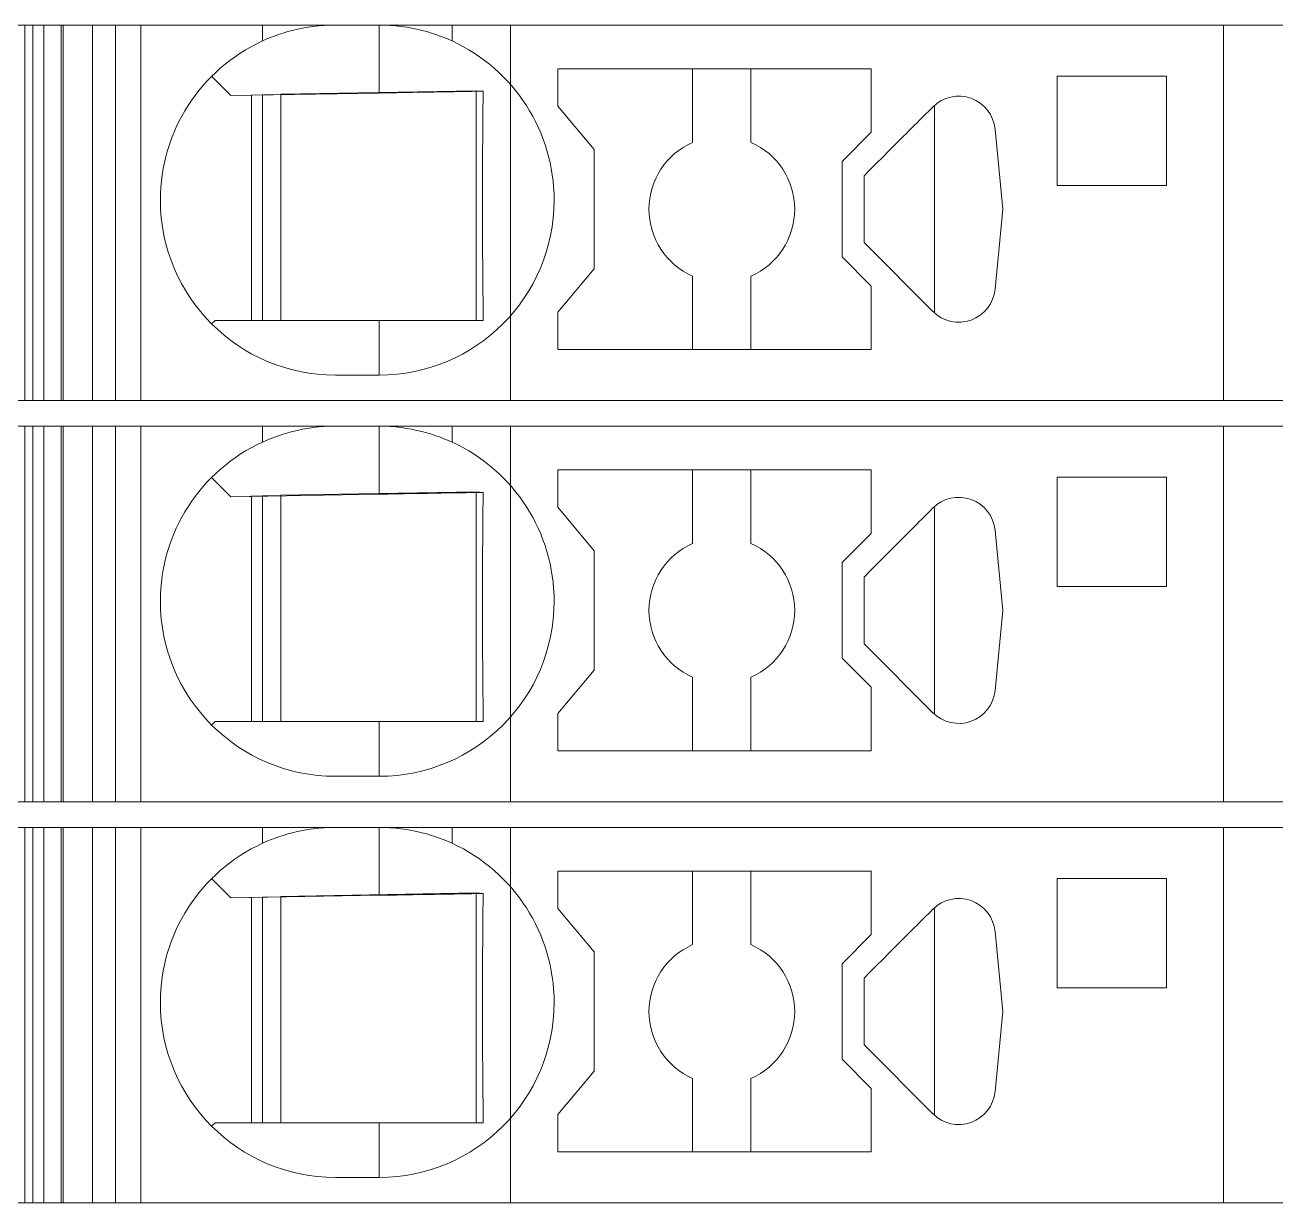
# Model space of a CAD drawing. Header units: millimetres. Extents: x 0 to 1680, y 0 to 1188.
# Drawn here: x 919.89 to 937.05, y 485.35 to 501.5 of the extents above; entities that cross this region are included whole.
import ezdxf
from ezdxf.enums import TextEntityAlignment as Align

# ---------------------------------------------------------------- set-up
doc = ezdxf.new("R2010")
doc.units = ezdxf.units.MM
for name, color, linetype, lineweight in [('EPLAN309', 5, 'Continuous', 5), ('EPLAN493', 5, 'Continuous', 5), ('MAIN-1', 7, 'Continuous', 5), ('MAIN-2', 7, 'Continuous', 5)]:
    doc.layers.add(name, color=color, linetype=linetype, lineweight=lineweight)
doc.styles.add('Tahoma', font='')
doc.styles.get('Tahoma').set_extended_font_data('Tahoma')

# ---------------------------------------------------------------- blocks, each defined once
blk = doc.blocks.new('EPLSYM_LibrarySPECIAL_Symbol12_Variant0_Placement8_22')
at = {"layer": 'EPLAN309', "lineweight": 13, "ltscale": 16}
blk.add_lwpolyline([(0, -5.15), (68.15, -5.15), (68.15, 0), (0, 0)], close=True, dxfattribs=at)
at = {"layer": 'EPLAN493', "color": 5, "style": 'Tahoma'}
blk.add_attdef('17_20450', text='', height=2.3478, dxfattribs=at).set_placement((0, -21.83478), align=Align.MIDDLE_RIGHT)
blk = doc.blocks.new('EPLSYM_LibrarySPECIAL_Symbol12_Variant0_Placement8_23')
at = {"layer": 'EPLAN309', "lineweight": 13, "ltscale": 16}
blk.add_lwpolyline([(0, -5.15), (68.15, -5.15), (68.15, 0), (0, 0)], close=True, dxfattribs=at)
at = {"layer": 'EPLAN493', "color": 5, "style": 'Tahoma'}
blk.add_attdef('17_20450', text='', height=2.3478, dxfattribs=at).set_placement((0, -21.83478), align=Align.MIDDLE_RIGHT)
blk = doc.blocks.new('EPLSYM_LibrarySPECIAL_Symbol12_Variant0_Placement8_24')
at = {"layer": 'EPLAN309', "lineweight": 13, "ltscale": 16}
blk.add_lwpolyline([(0, -5.15), (68.15, -5.15), (68.15, 0), (0, 0)], close=True, dxfattribs=at)
at = {"layer": 'EPLAN493', "color": 5, "style": 'Tahoma'}
blk.add_attdef('17_20450', text='', height=2.3478, dxfattribs=at).set_placement((0, -21.83478), align=Align.MIDDLE_RIGHT)

msp = doc.modelspace()

# ---------------------------------------------------------------- linework, layer by layer
at = {"layer": 'MAIN-1'}
for p, q in [((920.001, 501.5), (919.893, 501.5)), ((919.893, 496.35), (919.893, 501.5)), ((920.001, 501.5), (923.15, 501.5)), ((920.001, 496.35), (920.001, 501.5)), ((923.15, 501.5), (924.15, 501.5)), ((923.15, 501.5), (923.15, 501.282)), ((923.846, 501.481), (923.921, 501.489)), ((923.921, 501.489), (923.997, 501.495)), ((923.997, 501.495), (924.073, 501.499)), ((924.073, 501.499), (924.15, 501.5)), ((924.75, 501.5), (924.15, 501.5)), ((924.827, 501.499), (924.75, 501.5)), ((925.75, 501.5), (924.75, 501.5)), ((924.75, 500.568), (924.75, 501.5)), ((924.903, 501.495), (924.827, 501.499)), ((924.979, 501.489), (924.903, 501.495)), ((925.054, 501.481), (924.979, 501.489)), ((925.75, 501.5), (936.332, 501.5)), ((925.75, 501.5), (925.75, 501.282)), ((937.05, 501.5), (936.332, 501.5)), ((936.332, 496.35), (936.332, 501.5)), ((923.202, 501.305), (923.256, 501.327)), ((923.256, 501.327), (923.313, 501.349)), ((923.313, 501.349), (923.372, 501.37)), ((923.372, 501.37), (923.433, 501.39)), ((923.433, 501.39), (923.497, 501.409)), ((923.497, 501.409), (923.563, 501.427)), ((923.563, 501.427), (923.631, 501.443)), ((923.631, 501.443), (923.701, 501.458)), ((923.701, 501.458), (923.772, 501.47)), ((923.772, 501.47), (923.846, 501.481)), ((925.128, 501.47), (925.054, 501.481)), ((925.199, 501.458), (925.128, 501.47)), ((925.269, 501.443), (925.199, 501.458)), ((925.337, 501.427), (925.269, 501.443)), ((925.403, 501.409), (925.337, 501.427)), ((925.467, 501.39), (925.403, 501.409)), ((925.528, 501.37), (925.467, 501.39)), ((925.587, 501.349), (925.528, 501.37)), ((925.644, 501.327), (925.587, 501.349)), ((925.698, 501.305), (925.644, 501.327)), ((923.15, 501.282), (923.202, 501.305)), ((925.75, 501.282), (925.698, 501.305)), ((927.2, 500.9), (927.2, 500.389)), ((931.5, 500.9), (927.2, 500.9)), ((929.05, 500.9), (929.05, 499.892)), ((929.85, 499.892), (929.85, 500.9)), ((931.5, 500.029), (931.5, 500.9)), ((922.453, 500.797), (922.717, 500.533)), ((934.05, 500.8), (934.05, 499.3)), ((935.55, 500.8), (934.05, 500.8)), ((935.55, 499.3), (935.55, 500.8)), ((922.717, 500.533), (924.75, 500.568)), ((923, 497.45), (923, 500.538)), ((923.15, 500.54), (923.15, 497.45)), ((923.4, 497.45), (923.4, 500.545)), ((924.87, 500.57), (924.75, 500.568)), ((924.987, 500.572), (924.87, 500.57)), ((925.1, 500.574), (924.987, 500.572)), ((925.209, 500.576), (925.1, 500.574)), ((925.313, 500.578), (925.209, 500.576)), ((925.412, 500.579), (925.313, 500.578)), ((925.507, 500.581), (925.412, 500.579)), ((925.599, 500.583), (925.507, 500.581)), ((925.688, 500.584), (925.599, 500.583)), ((925.774, 500.586), (925.688, 500.584)), ((925.858, 500.587), (925.774, 500.586)), ((925.94, 500.588), (925.858, 500.587)), ((926.02, 500.59), (925.94, 500.588)), ((926.099, 500.591), (926.02, 500.59)), ((926.079, 497.45), (926.079, 500.591)), ((926.176, 500.592), (926.099, 500.591)), ((926.175, 500.45), (926.176, 500.522)), ((926.176, 500.522), (926.176, 500.592)), ((926.173, 500.303), (926.174, 500.377)), ((926.173, 500.227), (926.173, 500.303)), ((926.174, 500.377), (926.175, 500.45)), ((927.7, 499.793), (927.2, 500.389)), ((932.284, 500.316), (932.252, 500.285)), ((932.315, 500.347), (932.284, 500.316)), ((932.346, 500.379), (932.315, 500.347)), ((932.367, 500.398), (932.367, 497.552)), ((926.171, 500.07), (926.172, 500.149)), ((926.172, 500.149), (926.173, 500.227)), ((932.094, 500.126), (932.058, 500.09)), ((932.127, 500.159), (932.094, 500.126)), ((932.158, 500.191), (932.127, 500.159)), ((932.19, 500.222), (932.158, 500.191)), ((932.221, 500.253), (932.19, 500.222)), ((932.252, 500.285), (932.221, 500.253)), ((926.17, 499.988), (926.171, 500.07)), ((926.17, 499.904), (926.17, 499.988)), ((931.1, 499.629), (931.5, 500.029)), ((931.943, 499.975), (931.902, 499.934)), ((931.983, 500.015), (931.943, 499.975)), ((932.021, 500.053), (931.983, 500.015)), ((932.058, 500.09), (932.021, 500.053)), ((933.302, 498.975), (933.198, 500.072)), ((926.169, 499.817), (926.17, 499.904)), ((926.169, 499.726), (926.169, 499.817)), ((927.7, 498.157), (927.7, 499.793)), ((931.742, 499.774), (931.658, 499.69)), ((931.823, 499.856), (931.742, 499.774)), ((931.902, 499.934), (931.823, 499.856)), ((926.168, 499.632), (926.169, 499.726)), ((926.168, 499.534), (926.168, 499.632)), ((931.1, 499.629), (931.1, 498.321)), ((931.572, 499.604), (931.486, 499.518)), ((931.658, 499.69), (931.572, 499.604)), ((926.167, 499.431), (926.168, 499.534)), ((926.167, 499.324), (926.167, 499.431)), ((931.486, 499.518), (931.4, 499.432)), ((931.4, 499.302), (931.4, 499.432)), ((926.167, 499.213), (926.167, 499.324)), ((931.4, 499.171), (931.4, 499.302)), ((934.05, 499.3), (935.55, 499.3)), ((926.167, 499.1), (926.167, 499.213)), ((926.167, 498.979), (926.167, 499.1)), ((931.4, 499.04), (931.4, 499.171)), ((926.167, 498.861), (926.167, 498.979)), ((931.4, 498.91), (931.4, 499.04)), ((933.198, 497.878), (933.302, 498.975)), ((926.167, 498.747), (926.167, 498.861)), ((926.168, 498.638), (926.167, 498.747)), ((931.4, 498.779), (931.4, 498.91)), ((931.4, 498.648), (931.4, 498.779)), ((926.168, 498.534), (926.168, 498.638)), ((931.4, 498.518), (931.4, 498.648)), ((926.169, 498.434), (926.168, 498.534)), ((926.169, 498.339), (926.169, 498.434)), ((931.4, 498.518), (932.346, 497.571)), ((926.17, 498.248), (926.169, 498.339)), ((926.171, 498.159), (926.17, 498.248)), ((931.5, 497.921), (931.1, 498.321)), ((926.172, 498.073), (926.171, 498.159)), ((926.172, 497.99), (926.172, 498.073)), ((927.2, 497.561), (927.7, 498.157)), ((929.05, 497.05), (929.05, 498.058)), ((929.85, 497.05), (929.85, 498.058)), ((926.173, 497.908), (926.172, 497.99)), ((926.174, 497.829), (926.173, 497.908)), ((931.5, 497.05), (931.5, 497.921)), ((926.175, 497.75), (926.174, 497.829)), ((926.176, 497.674), (926.175, 497.75)), ((926.176, 497.598), (926.176, 497.674)), ((926.177, 497.524), (926.176, 497.598)), ((927.2, 497.561), (927.2, 497.05)), ((922.5, 497.45), (922.453, 497.403)), ((922.5, 497.45), (924.75, 497.45)), ((924.75, 497.45), (924.842, 497.45)), ((924.75, 497.45), (924.75, 496.7)), ((924.842, 497.45), (924.933, 497.45)), ((924.933, 497.45), (925.023, 497.45)), ((925.023, 497.45), (925.11, 497.45)), ((925.11, 497.45), (925.195, 497.45)), ((925.195, 497.45), (925.278, 497.45)), ((925.278, 497.45), (925.358, 497.45)), ((925.358, 497.45), (925.436, 497.45)), ((925.436, 497.45), (925.511, 497.45)), ((925.511, 497.45), (925.585, 497.45)), ((925.585, 497.45), (925.657, 497.45)), ((925.657, 497.45), (925.726, 497.45)), ((925.726, 497.45), (925.795, 497.45)), ((925.795, 497.45), (925.861, 497.45)), ((925.861, 497.45), (925.927, 497.45)), ((925.927, 497.45), (925.991, 497.45)), ((925.991, 497.45), (926.055, 497.45)), ((926.055, 497.45), (926.117, 497.45)), ((926.117, 497.45), (926.178, 497.45)), ((926.178, 497.45), (926.177, 497.524)), ((931.5, 497.05), (927.2, 497.05)), ((924.75, 496.7), (924.15, 496.7)), ((920.001, 496.35), (919.893, 496.35)), ((920.001, 496.35), (936.332, 496.35)), ((937.05, 496.35), (936.332, 496.35)), ((920.001, 496), (919.893, 496)), ((919.893, 490.85), (919.893, 496)), ((920.001, 496), (923.15, 496)), ((920.001, 490.85), (920.001, 496)), ((923.15, 496), (924.15, 496)), ((923.15, 496), (923.15, 495.782)), ((923.997, 495.995), (924.073, 495.999)), ((924.073, 495.999), (924.15, 496)), ((924.75, 496), (924.15, 496)), ((924.827, 495.999), (924.75, 496)), ((925.75, 496), (924.75, 496)), ((924.75, 495.068), (924.75, 496)), ((924.903, 495.995), (924.827, 495.999)), ((925.75, 496), (936.332, 496)), ((925.75, 496), (925.75, 495.782)), ((937.05, 496), (936.332, 496)), ((936.332, 490.85), (936.332, 496)), ((923.202, 495.805), (923.256, 495.827)), ((923.256, 495.827), (923.313, 495.849)), ((923.313, 495.849), (923.372, 495.87)), ((923.372, 495.87), (923.433, 495.89)), ((923.433, 495.89), (923.497, 495.909)), ((923.497, 495.909), (923.563, 495.927)), ((923.563, 495.927), (923.631, 495.943)), ((923.631, 495.943), (923.701, 495.958)), ((923.701, 495.958), (923.772, 495.97)), ((923.772, 495.97), (923.846, 495.981)), ((923.846, 495.981), (923.921, 495.989)), ((923.921, 495.989), (923.997, 495.995)), ((924.979, 495.989), (924.903, 495.995)), ((925.054, 495.981), (924.979, 495.989)), ((925.128, 495.97), (925.054, 495.981)), ((925.199, 495.958), (925.128, 495.97)), ((925.269, 495.943), (925.199, 495.958)), ((925.337, 495.927), (925.269, 495.943)), ((925.403, 495.909), (925.337, 495.927)), ((925.467, 495.89), (925.403, 495.909)), ((925.528, 495.87), (925.467, 495.89)), ((925.587, 495.849), (925.528, 495.87)), ((925.644, 495.827), (925.587, 495.849)), ((925.698, 495.805), (925.644, 495.827)), ((923.15, 495.782), (923.202, 495.805)), ((925.75, 495.782), (925.698, 495.805)), ((927.2, 495.4), (927.2, 494.889)), ((931.5, 495.4), (927.2, 495.4)), ((929.05, 495.4), (929.05, 494.392)), ((929.85, 494.392), (929.85, 495.4)), ((931.5, 494.529), (931.5, 495.4)), ((922.453, 495.297), (922.717, 495.033)), ((934.05, 495.3), (934.05, 493.8)), ((935.55, 495.3), (934.05, 495.3)), ((935.55, 493.8), (935.55, 495.3)), ((922.717, 495.033), (924.75, 495.068)), ((923, 491.95), (923, 495.038)), ((923.15, 495.04), (923.15, 491.95)), ((923.4, 491.95), (923.4, 495.045)), ((924.87, 495.07), (924.75, 495.068)), ((924.987, 495.072), (924.87, 495.07)), ((925.1, 495.074), (924.987, 495.072)), ((925.209, 495.076), (925.1, 495.074)), ((925.313, 495.078), (925.209, 495.076)), ((925.412, 495.079), (925.313, 495.078)), ((925.507, 495.081), (925.412, 495.079)), ((925.599, 495.083), (925.507, 495.081)), ((925.688, 495.084), (925.599, 495.083)), ((925.774, 495.086), (925.688, 495.084)), ((925.858, 495.087), (925.774, 495.086)), ((925.94, 495.088), (925.858, 495.087)), ((926.02, 495.09), (925.94, 495.088)), ((926.099, 495.091), (926.02, 495.09)), ((926.079, 491.95), (926.079, 495.091)), ((926.176, 495.092), (926.099, 495.091)), ((926.175, 494.95), (926.176, 495.022)), ((926.176, 495.022), (926.176, 495.092)), ((926.173, 494.803), (926.174, 494.877)), ((926.173, 494.727), (926.173, 494.803)), ((926.174, 494.877), (926.175, 494.95)), ((927.7, 494.293), (927.2, 494.889)), ((932.284, 494.816), (932.252, 494.785)), ((932.315, 494.847), (932.284, 494.816)), ((932.346, 494.879), (932.315, 494.847)), ((932.367, 494.898), (932.367, 492.052)), ((926.171, 494.57), (926.172, 494.649)), ((926.172, 494.649), (926.173, 494.727)), ((932.094, 494.626), (932.058, 494.59)), ((932.127, 494.659), (932.094, 494.626)), ((932.158, 494.691), (932.127, 494.659)), ((932.19, 494.722), (932.158, 494.691)), ((932.221, 494.753), (932.19, 494.722)), ((932.252, 494.785), (932.221, 494.753)), ((926.17, 494.488), (926.171, 494.57)), ((926.17, 494.404), (926.17, 494.488)), ((931.1, 494.129), (931.5, 494.529)), ((931.943, 494.475), (931.902, 494.434)), ((931.983, 494.515), (931.943, 494.475)), ((932.021, 494.553), (931.983, 494.515)), ((932.058, 494.59), (932.021, 494.553)), ((933.302, 493.475), (933.198, 494.572)), ((926.169, 494.317), (926.17, 494.404)), ((926.169, 494.226), (926.169, 494.317)), ((927.7, 492.657), (927.7, 494.293)), ((931.823, 494.356), (931.742, 494.274)), ((931.902, 494.434), (931.823, 494.356)), ((926.168, 494.132), (926.169, 494.226)), ((926.168, 494.034), (926.168, 494.132)), ((931.1, 494.129), (931.1, 492.821)), ((931.658, 494.19), (931.572, 494.104)), ((931.742, 494.274), (931.658, 494.19)), ((926.167, 493.931), (926.168, 494.034)), ((931.486, 494.018), (931.4, 493.932)), ((931.572, 494.104), (931.486, 494.018)), ((926.167, 493.824), (926.167, 493.931)), ((926.167, 493.713), (926.167, 493.824)), ((931.4, 493.802), (931.4, 493.932)), ((931.4, 493.671), (931.4, 493.802)), ((934.05, 493.8), (935.55, 493.8)), ((926.167, 493.6), (926.167, 493.713)), ((926.167, 493.479), (926.167, 493.6)), ((931.4, 493.54), (931.4, 493.671)), ((926.167, 493.361), (926.167, 493.479)), ((931.4, 493.41), (931.4, 493.54)), ((933.198, 492.378), (933.302, 493.475)), ((926.167, 493.247), (926.167, 493.361)), ((931.4, 493.279), (931.4, 493.41)), ((931.4, 493.148), (931.4, 493.279)), ((926.168, 493.138), (926.167, 493.247)), ((926.168, 493.034), (926.168, 493.138)), ((931.4, 493.018), (931.4, 493.148)), ((926.169, 492.934), (926.168, 493.034)), ((926.169, 492.839), (926.169, 492.934)), ((931.4, 493.018), (932.346, 492.071)), ((926.17, 492.748), (926.169, 492.839)), ((926.171, 492.659), (926.17, 492.748)), ((931.5, 492.421), (931.1, 492.821)), ((926.172, 492.573), (926.171, 492.659)), ((926.172, 492.49), (926.172, 492.573)), ((927.2, 492.061), (927.7, 492.657)), ((926.173, 492.408), (926.172, 492.49)), ((926.174, 492.329), (926.173, 492.408)), ((929.05, 491.55), (929.05, 492.558)), ((929.85, 491.55), (929.85, 492.558)), ((931.5, 491.55), (931.5, 492.421)), ((926.175, 492.25), (926.174, 492.329)), ((926.176, 492.174), (926.175, 492.25)), ((926.176, 492.098), (926.176, 492.174)), ((926.177, 492.024), (926.176, 492.098)), ((927.2, 492.061), (927.2, 491.55)), ((922.5, 491.95), (922.453, 491.903)), ((922.5, 491.95), (924.75, 491.95)), ((924.75, 491.95), (924.842, 491.95)), ((924.75, 491.95), (924.75, 491.2)), ((924.842, 491.95), (924.933, 491.95)), ((924.933, 491.95), (925.023, 491.95)), ((925.023, 491.95), (925.11, 491.95)), ((925.11, 491.95), (925.195, 491.95)), ((925.195, 491.95), (925.278, 491.95)), ((925.278, 491.95), (925.358, 491.95)), ((925.358, 491.95), (925.436, 491.95)), ((925.436, 491.95), (925.511, 491.95)), ((925.511, 491.95), (925.585, 491.95)), ((925.585, 491.95), (925.657, 491.95)), ((925.657, 491.95), (925.726, 491.95)), ((925.726, 491.95), (925.795, 491.95)), ((925.795, 491.95), (925.861, 491.95)), ((925.861, 491.95), (925.927, 491.95)), ((925.927, 491.95), (925.991, 491.95)), ((925.991, 491.95), (926.055, 491.95)), ((926.055, 491.95), (926.117, 491.95)), ((926.117, 491.95), (926.178, 491.95)), ((926.178, 491.95), (926.177, 492.024)), ((931.5, 491.55), (927.2, 491.55)), ((924.75, 491.2), (924.15, 491.2)), ((920.001, 490.85), (919.893, 490.85)), ((920.001, 490.85), (936.332, 490.85)), ((937.05, 490.85), (936.332, 490.85)), ((920.001, 490.5), (919.893, 490.5)), ((919.893, 485.35), (919.893, 490.5)), ((920.001, 490.5), (923.15, 490.5)), ((920.001, 485.35), (920.001, 490.5)), ((923.15, 490.5), (924.15, 490.5)), ((923.15, 490.5), (923.15, 490.282)), ((923.256, 490.327), (923.313, 490.349)), ((923.313, 490.349), (923.372, 490.37)), ((923.372, 490.37), (923.433, 490.39)), ((923.433, 490.39), (923.497, 490.409)), ((923.497, 490.409), (923.563, 490.427)), ((923.563, 490.427), (923.631, 490.443)), ((923.631, 490.443), (923.701, 490.458)), ((923.701, 490.458), (923.772, 490.47)), ((923.772, 490.47), (923.846, 490.481)), ((923.846, 490.481), (923.921, 490.489)), ((923.921, 490.489), (923.997, 490.495)), ((923.997, 490.495), (924.073, 490.499)), ((924.073, 490.499), (924.15, 490.5)), ((924.75, 490.5), (924.15, 490.5)), ((924.827, 490.499), (924.75, 490.5)), ((925.75, 490.5), (924.75, 490.5)), ((924.75, 489.568), (924.75, 490.5)), ((924.903, 490.495), (924.827, 490.499)), ((924.979, 490.489), (924.903, 490.495)), ((925.054, 490.481), (924.979, 490.489)), ((925.128, 490.47), (925.054, 490.481)), ((925.199, 490.458), (925.128, 490.47)), ((925.269, 490.443), (925.199, 490.458)), ((925.337, 490.427), (925.269, 490.443)), ((925.403, 490.409), (925.337, 490.427)), ((925.467, 490.39), (925.403, 490.409)), ((925.528, 490.37), (925.467, 490.39)), ((925.587, 490.349), (925.528, 490.37)), ((925.644, 490.327), (925.587, 490.349)), ((925.75, 490.5), (936.332, 490.5)), ((925.75, 490.5), (925.75, 490.282)), ((937.05, 490.5), (936.332, 490.5)), ((936.332, 485.35), (936.332, 490.5)), ((923.15, 490.282), (923.202, 490.305)), ((923.202, 490.305), (923.256, 490.327)), ((925.698, 490.305), (925.644, 490.327)), ((925.75, 490.282), (925.698, 490.305)), ((927.2, 489.9), (927.2, 489.389)), ((931.5, 489.9), (927.2, 489.9)), ((929.05, 489.9), (929.05, 488.892)), ((929.85, 488.892), (929.85, 489.9)), ((931.5, 489.029), (931.5, 489.9)), ((922.453, 489.797), (922.717, 489.533)), ((934.05, 489.8), (934.05, 488.3)), ((935.55, 489.8), (934.05, 489.8)), ((935.55, 488.3), (935.55, 489.8)), ((922.717, 489.533), (924.75, 489.568)), ((923, 486.45), (923, 489.538)), ((923.15, 489.54), (923.15, 486.45)), ((923.4, 486.45), (923.4, 489.545)), ((924.87, 489.57), (924.75, 489.568)), ((924.987, 489.572), (924.87, 489.57)), ((925.1, 489.574), (924.987, 489.572)), ((925.209, 489.576), (925.1, 489.574)), ((925.313, 489.578), (925.209, 489.576)), ((925.412, 489.579), (925.313, 489.578)), ((925.507, 489.581), (925.412, 489.579)), ((925.599, 489.583), (925.507, 489.581)), ((925.688, 489.584), (925.599, 489.583)), ((925.774, 489.586), (925.688, 489.584)), ((925.858, 489.587), (925.774, 489.586)), ((925.94, 489.588), (925.858, 489.587)), ((926.02, 489.59), (925.94, 489.588)), ((926.099, 489.591), (926.02, 489.59)), ((926.079, 486.45), (926.079, 489.591)), ((926.176, 489.592), (926.099, 489.591)), ((926.175, 489.45), (926.176, 489.522)), ((926.176, 489.522), (926.176, 489.592)), ((926.173, 489.303), (926.174, 489.377)), ((926.174, 489.377), (926.175, 489.45)), ((927.7, 488.793), (927.2, 489.389)), ((932.284, 489.316), (932.252, 489.285)), ((932.315, 489.347), (932.284, 489.316)), ((932.346, 489.379), (932.315, 489.347)), ((932.367, 489.398), (932.367, 486.552)), ((926.171, 489.07), (926.172, 489.149)), ((926.172, 489.149), (926.173, 489.227)), ((926.173, 489.227), (926.173, 489.303)), ((932.127, 489.159), (932.094, 489.126)), ((932.158, 489.191), (932.127, 489.159)), ((932.19, 489.222), (932.158, 489.191)), ((932.221, 489.253), (932.19, 489.222)), ((932.252, 489.285), (932.221, 489.253)), ((926.17, 488.988), (926.171, 489.07)), ((926.17, 488.904), (926.17, 488.988)), ((931.1, 488.629), (931.5, 489.029)), ((931.943, 488.975), (931.902, 488.934)), ((931.983, 489.015), (931.943, 488.975)), ((932.021, 489.053), (931.983, 489.015)), ((932.058, 489.09), (932.021, 489.053)), ((932.094, 489.126), (932.058, 489.09)), ((933.302, 487.975), (933.198, 489.072)), ((926.169, 488.817), (926.17, 488.904)), ((926.169, 488.726), (926.169, 488.817)), ((927.7, 487.157), (927.7, 488.793)), ((931.823, 488.856), (931.742, 488.774)), ((931.902, 488.934), (931.823, 488.856)), ((926.168, 488.632), (926.169, 488.726)), ((926.168, 488.534), (926.168, 488.632)), ((931.1, 488.629), (931.1, 487.321)), ((931.658, 488.69), (931.572, 488.604)), ((931.742, 488.774), (931.658, 488.69)), ((926.167, 488.431), (926.168, 488.534)), ((931.486, 488.518), (931.4, 488.432)), ((931.572, 488.604), (931.486, 488.518)), ((926.167, 488.324), (926.167, 488.431)), ((926.167, 488.213), (926.167, 488.324)), ((931.4, 488.302), (931.4, 488.432)), ((931.4, 488.171), (931.4, 488.302)), ((934.05, 488.3), (935.55, 488.3)), ((926.167, 488.1), (926.167, 488.213)), ((931.4, 488.04), (931.4, 488.171)), ((926.167, 487.979), (926.167, 488.1)), ((926.167, 487.861), (926.167, 487.979)), ((931.4, 487.91), (931.4, 488.04)), ((933.198, 486.878), (933.302, 487.975)), ((926.167, 487.747), (926.167, 487.861)), ((931.4, 487.779), (931.4, 487.91)), ((931.4, 487.648), (931.4, 487.779)), ((926.168, 487.638), (926.167, 487.747)), ((926.168, 487.534), (926.168, 487.638)), ((931.4, 487.518), (931.4, 487.648)), ((926.169, 487.434), (926.168, 487.534)), ((926.169, 487.339), (926.169, 487.434)), ((931.4, 487.518), (932.346, 486.571)), ((926.17, 487.248), (926.169, 487.339)), ((926.171, 487.159), (926.17, 487.248)), ((931.5, 486.921), (931.1, 487.321)), ((926.172, 487.073), (926.171, 487.159)), ((927.2, 486.561), (927.7, 487.157)), ((926.172, 486.99), (926.172, 487.073)), ((926.173, 486.908), (926.172, 486.99)), ((926.174, 486.829), (926.173, 486.908)), ((929.05, 486.05), (929.05, 487.058)), ((929.85, 486.05), (929.85, 487.058)), ((931.5, 486.05), (931.5, 486.921)), ((926.175, 486.75), (926.174, 486.829)), ((926.176, 486.674), (926.175, 486.75)), ((926.176, 486.598), (926.176, 486.674)), ((926.177, 486.524), (926.176, 486.598)), ((927.2, 486.561), (927.2, 486.05)), ((922.5, 486.45), (922.453, 486.403)), ((922.5, 486.45), (924.75, 486.45)), ((924.75, 486.45), (924.842, 486.45)), ((924.75, 486.45), (924.75, 485.7)), ((924.842, 486.45), (924.933, 486.45)), ((924.933, 486.45), (925.023, 486.45)), ((925.023, 486.45), (925.11, 486.45)), ((925.11, 486.45), (925.195, 486.45)), ((925.195, 486.45), (925.278, 486.45)), ((925.278, 486.45), (925.358, 486.45)), ((925.358, 486.45), (925.436, 486.45)), ((925.436, 486.45), (925.511, 486.45)), ((925.511, 486.45), (925.585, 486.45)), ((925.585, 486.45), (925.657, 486.45)), ((925.657, 486.45), (925.726, 486.45)), ((925.726, 486.45), (925.795, 486.45)), ((925.795, 486.45), (925.861, 486.45)), ((925.861, 486.45), (925.927, 486.45)), ((925.927, 486.45), (925.991, 486.45)), ((925.991, 486.45), (926.055, 486.45)), ((926.055, 486.45), (926.117, 486.45)), ((926.117, 486.45), (926.178, 486.45)), ((926.178, 486.45), (926.177, 486.524)), ((931.5, 486.05), (927.2, 486.05)), ((924.75, 485.7), (924.15, 485.7)), ((920.001, 485.35), (919.893, 485.35)), ((920.001, 485.35), (936.332, 485.35)), ((937.05, 485.35), (936.332, 485.35))]:
    msp.add_line(p, q, dxfattribs=at)
for centre, radius, start, end in [((924.15, 499.1), 2.4, 114.6244, 180), ((924.75, 499.1), 2.4, 0, 65.3756), ((932.7, 500.025), 0.5, 5.4404, 135), ((929.45, 498.975), 1, 113.5782, 180), ((929.45, 498.975), 1, 0, 66.4218), ((924.15, 499.1), 2.4, 180, 270), ((924.75, 499.1), 2.4, 270, 0), ((929.45, 498.975), 1, 180, 246.4218), ((929.45, 498.975), 1, 293.5782, 0), ((932.7, 497.925), 0.5, 225, 354.5596), ((924.15, 493.6), 2.4, 114.6244, 180), ((924.75, 493.6), 2.4, 0, 65.3756), ((932.7, 494.525), 0.5, 5.4404, 135), ((929.45, 493.475), 1, 113.5782, 180), ((929.45, 493.475), 1, 0, 66.4218), ((924.15, 493.6), 2.4, 180, 270), ((924.75, 493.6), 2.4, 270, 0), ((929.45, 493.475), 1, 180, 246.4218), ((929.45, 493.475), 1, 293.5782, 0), ((932.7, 492.425), 0.5, 225, 354.5596), ((924.15, 488.1), 2.4, 114.6244, 180), ((924.75, 488.1), 2.4, 0, 65.3756), ((932.7, 489.025), 0.5, 5.4404, 135), ((929.45, 487.975), 1, 113.5782, 180), ((929.45, 487.975), 1, 0, 66.4218), ((924.15, 488.1), 2.4, 180, 270), ((924.75, 488.1), 2.4, 270, 0), ((929.45, 487.975), 1, 180, 246.4218), ((929.45, 487.975), 1, 293.5782, 0), ((932.7, 486.925), 0.5, 225, 354.5596)]:
    msp.add_arc(centre, radius, start, end, dxfattribs=at)
at = {"layer": 'MAIN-2'}
for p, q in [((920.15, 501.5), (920.15, 496.35)), ((920.389, 496.35), (920.389, 501.5)), ((920.417, 501.5), (920.417, 496.35)), ((920.82, 501.5), (920.82, 496.35)), ((921.136, 496.35), (921.136, 501.5)), ((921.481, 501.5), (921.481, 496.35)), ((926.55, 496.35), (926.55, 501.5)), ((922.717, 500.533), (923, 500.538)), ((923.15, 500.542), (923, 500.539)), ((923, 500.539), (923, 500.538)), ((923, 500.538), (923, 500.538)), ((923.4, 500.548), (923.15, 500.543)), ((923.15, 500.542), (923.15, 500.543)), ((923.15, 500.542), (923.15, 500.54)), ((923.4, 500.553), (926.079, 500.6)), ((923.4, 500.548), (923.4, 500.553)), ((923.4, 500.545), (923.4, 500.548)), ((926.079, 500.6), (926.176, 500.592)), ((926.079, 500.591), (926.079, 500.6)), ((923.15, 497.45), (923.15, 497.45)), ((923.4, 497.45), (923.4, 497.45)), ((920.15, 496), (920.15, 490.85)), ((920.389, 490.85), (920.389, 496)), ((920.417, 496), (920.417, 490.85)), ((920.82, 496), (920.82, 490.85)), ((921.136, 490.85), (921.136, 496)), ((921.481, 496), (921.481, 490.85)), ((926.55, 490.85), (926.55, 496)), ((922.717, 495.033), (923, 495.038)), ((923.15, 495.042), (923, 495.039)), ((923, 495.039), (923, 495.038)), ((923, 495.038), (923, 495.038)), ((923.4, 495.048), (923.15, 495.043)), ((923.15, 495.042), (923.15, 495.043)), ((923.15, 495.042), (923.15, 495.04)), ((923.4, 495.053), (926.079, 495.1)), ((923.4, 495.048), (923.4, 495.053)), ((923.4, 495.045), (923.4, 495.048)), ((926.079, 495.1), (926.176, 495.092)), ((926.079, 495.091), (926.079, 495.1)), ((923.15, 491.95), (923.15, 491.95)), ((923.4, 491.95), (923.4, 491.95)), ((920.15, 490.5), (920.15, 485.35)), ((920.389, 485.35), (920.389, 490.5)), ((920.417, 490.5), (920.417, 485.35)), ((920.82, 490.5), (920.82, 485.35)), ((921.136, 485.35), (921.136, 490.5)), ((921.481, 490.5), (921.481, 485.35)), ((926.55, 485.35), (926.55, 490.5)), ((922.717, 489.533), (923, 489.538)), ((923.15, 489.542), (923, 489.539)), ((923, 489.539), (923, 489.538)), ((923, 489.538), (923, 489.538)), ((923.4, 489.548), (923.15, 489.543)), ((923.15, 489.542), (923.15, 489.543)), ((923.15, 489.542), (923.15, 489.54)), ((923.4, 489.553), (926.079, 489.6)), ((923.4, 489.548), (923.4, 489.553)), ((923.4, 489.545), (923.4, 489.548)), ((926.079, 489.6), (926.176, 489.592)), ((926.079, 489.591), (926.079, 489.6)), ((923.15, 486.45), (923.15, 486.45)), ((923.4, 486.45), (923.4, 486.45))]:
    msp.add_line(p, q, dxfattribs=at)

# ---------------------------------------------------------------- block references
for name, p in [('EPLSYM_LibrarySPECIAL_Symbol12_Variant0_Placement8_22', (901, 501.5)), ('EPLSYM_LibrarySPECIAL_Symbol12_Variant0_Placement8_23', (901, 496)), ('EPLSYM_LibrarySPECIAL_Symbol12_Variant0_Placement8_24', (901, 490.5))]:
    msp.add_blockref(name, p)

doc.saveas('drawing.dxf')
